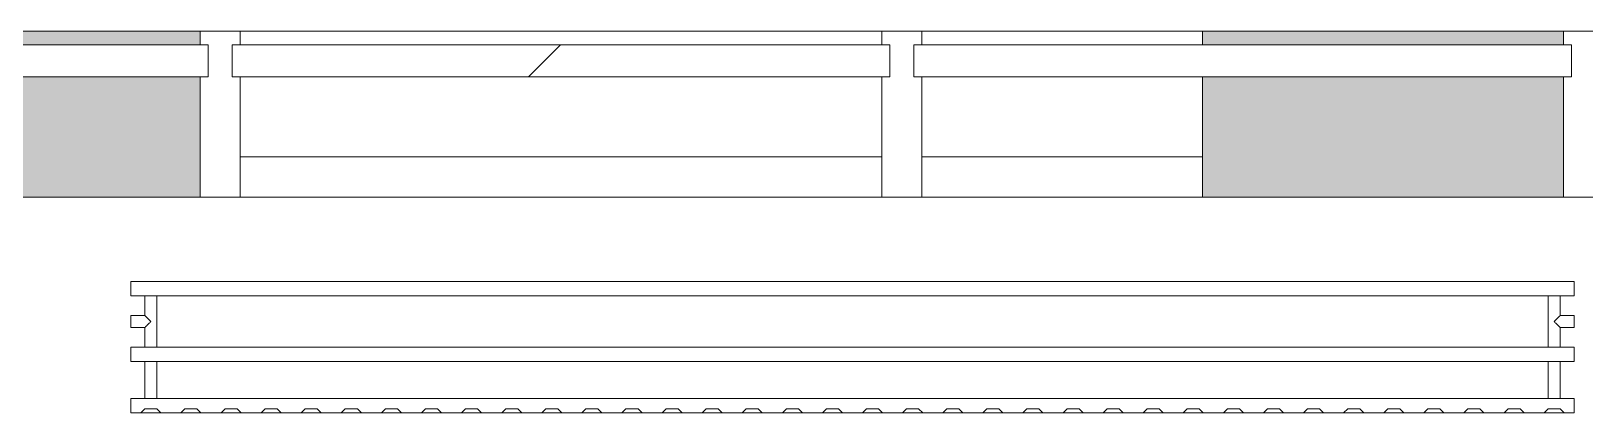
# Model space of a CAD drawing. Header units: millimetres. Extents: x -213911 to 415037, y -3642 to 107391.
# Drawn here: x 9889 to 11827, y 26695 to 27171 of the extents above; entities that cross this region are included whole.
import ezdxf

# ---------------------------------------------------------------- set-up
doc = ezdxf.new("R2010")
doc.units = ezdxf.units.MM
for name, color, linetype, lineweight in [('A-FLOR', 7, 'Continuous', 9), ('A-GLAZ-CURT', 7, 'Continuous', 9), ('A-GLAZ-CURT-1', 7, 'Continuous', 5), ('A-GLAZ-CURT-2', 7, 'Continuous', 20), ('A-GLAZ-CWMG', 7, 'Continuous', 9), ('A-GLAZ-CWMG-1', 7, 'Continuous', 20)]:
    doc.layers.add(name, color=color, linetype=linetype, lineweight=lineweight)
doc.layers.add('M-EQPM-1', color=7, linetype='Continuous', lineweight=9, true_color=0xb2b2b2)

# ---------------------------------------------------------------- blocks, each defined once
blk = doc.blocks.new('Системная панель - Стекло - 40мм-V32-Объем проектирования 1 этажа')
at = {"layer": 'A-GLAZ-CURT-1'}
h = blk.add_hatch(dxfattribs=at)
h.set_pattern_fill('FP_60', color=256, style=0, pattern_type=2)
h.set_pattern_definition([(45, (-10685, -27090), (-565.685, 565.685), [400, -1200]), (45, (-11085, -27290), (-565.685, 565.685), [1200, -400]), (45, (-10285, -27490), (-565.685, 565.685), [400, -1200])])
h.paths.add_polyline_path([(400, -40), (410, -40), (410, 0), (-410, 0), (-410, -40), (-400, -40)])
at = {"layer": 'A-GLAZ-CURT-2'}
for p, q in [((410, 0), (-410, 0)), ((-410, 0), (-410, -40)), ((410, -40), (410, 0)), ((-410, -40), (410, -40))]:
    blk.add_line(p, q, dxfattribs=at)
blk = doc.blocks.new('Системная панель - Стекло - 40мм-22856068-Объем проектирования 1 этажа')
at = {"layer": 'A-GLAZ-CURT-2'}
for p, q in [((410.1, 0), (-410.1, 0)), ((-410.1, 0), (-410.1, -40)), ((410.1, -40), (410.1, 0)), ((-410.1, -40), (410.1, -40))]:
    blk.add_line(p, q, dxfattribs=at)
blk = doc.blocks.new('Прямоугольный импост - Импост структурный с накладкой - 160мм-V35-Объем проектирования 1 этажа')
at = {"layer": 'A-GLAZ-CWMG'}
for p, q in [((10885, 27307), (10085, 27307)), ((10885, 27150), (10085, 27150))]:
    blk.add_line(p, q, dxfattribs=at)
blk = doc.blocks.new('Прямоугольный импост - Импост структурный с накладкой - 160мм-23251633-Объем проектирования 1 этажа')
at = {"layer": 'A-GLAZ-CWMG'}
for p, q in [((11285, 27307), (10935, 27307)), ((11285, 27307), (11285, 27290)), ((11285, 27250), (11285, 27150)), ((11285, 27150), (10935, 27150))]:
    blk.add_line(p, q, dxfattribs=at)
blk = doc.blocks.new('Прямоугольный импост - Импост структурный с накладкой - 190мм-23251634-Объем проектирования 1 этажа')
at = {"layer": 'A-GLAZ-CWMG'}
for points in [[(11735.3, 27290), (11735.3, 27307), (11285, 27307), (11285, 27290)], [(11735.3, 27100), (11735.3, 27250), (11285, 27250), (11285, 27100)]]:
    blk.add_hatch(color=256, dxfattribs=at).paths.add_polyline_path(points)
for p, q in [((11285, 27290), (11285, 27307)), ((11735.3, 27307), (11285, 27307)), ((11285, 27100), (11285, 27250)), ((11735.3, 27100), (11285, 27100))]:
    blk.add_line(p, q, dxfattribs=at)
blk = doc.blocks.new('Прямоугольный импост - Импост структурный с накладкой - 190мм-20153693-Объем проектирования 1 этажа')
at = {"layer": 'A-GLAZ-CWMG-1'}
for p, q in [((-25, 40), (-25, 190)), ((-25, 190), (25, 190)), ((25, 190), (25, 40)), ((-15, 40), (-25, 40)), ((-15, 0), (-15, 40)), ((15, 40), (15, 0)), ((25, 40), (15, 40)), ((-25, -17), (-25, 0)), ((-25, 0), (-15, 0)), ((15, 0), (25, 0)), ((25, 0), (25, -17)), ((25, -17), (-25, -17))]:
    blk.add_line(p, q, dxfattribs=at)
blk = doc.blocks.new('Системная панель - Стекло - 40мм-V59-Объем проектирования 1 этажа')
at = {"layer": 'A-GLAZ-CURT-1'}
h = blk.add_hatch(dxfattribs=at)
h.set_pattern_fill('FP_84', color=256, style=0, pattern_type=2)
h.set_pattern_definition([(45, (-9835, -27090), (-565.685, 565.685), [400, -1200]), (45, (-10235, -27290), (-565.685, 565.685), [1200, -400]), (45, (-9435, -27490), (-565.685, 565.685), [400, -1200])])
h.paths.add_polyline_path([(357.5, -40), (410, -40), (410, 0), (-410, 0), (-410, -40), (95.5, -40)])
at = {"layer": 'A-GLAZ-CURT-2'}
for p, q in [((410, 0), (-410, 0)), ((-410, 0), (-410, -40)), ((410, -40), (410, 0)), ((-410, -40), (410, -40))]:
    blk.add_line(p, q, dxfattribs=at)
blk = doc.blocks.new('Прямоугольный импост - Импост структурный с накладкой - 190мм-23186023-Объем проектирования 1 этажа')
at = {"layer": 'A-GLAZ-CWMG'}
for points in [[(9992.5, 27290), (10035, 27290), (10035, 27307), (9235, 27307), (9235, 27290)], [(9992.5, 27100), (10035, 27100), (10035, 27250), (9235, 27250), (9235, 27100), (9730, 27100)]]:
    blk.add_hatch(color=256, dxfattribs=at).paths.add_polyline_path(points)
for p, q in [((10035, 27307), (9235, 27307)), ((10035, 27100), (9730, 27100))]:
    blk.add_line(p, q, dxfattribs=at)
blk = doc.blocks.new('radiator_prado_classic_z_tip_30_po exemplyaru - Classic Z Тип 30-500-V250-Объем проектирования 1 этажа')
at = {"layer": 'M-EQPM-1'}
for p, q in [((0, 228), (0, 210)), ((1800, 228), (0, 228)), ((0, 210), (0, 228)), ((0, 228), (12.5, 228)), ((12.5, 228), (37.5, 228)), ((37.5, 228), (12.5, 228)), ((12.5, 228), (37.5, 228)), ((12.5, 228), (17.5, 223)), ((12.5, 228), (17.5, 223)), ((32.5, 223), (17.5, 223)), ((17.5, 223), (32.5, 223)), ((32.5, 223), (37.5, 228)), ((37.5, 228), (32.5, 223)), ((37.5, 228), (62.5, 228)), ((62.5, 228), (87.5, 228)), ((87.5, 228), (62.5, 228)), ((62.5, 228), (87.5, 228)), ((62.5, 228), (67.5, 223)), ((62.5, 228), (67.5, 223)), ((82.5, 223), (67.5, 223)), ((67.5, 223), (82.5, 223)), ((82.5, 223), (87.5, 228)), ((87.5, 228), (82.5, 223)), ((87.5, 228), (112.5, 228)), ((112.5, 228), (137.5, 228)), ((137.5, 228), (112.5, 228)), ((112.5, 228), (137.5, 228)), ((112.5, 228), (117.5, 223)), ((112.5, 228), (117.5, 223)), ((132.5, 223), (117.5, 223)), ((117.5, 223), (132.5, 223)), ((132.5, 223), (137.5, 228)), ((137.5, 228), (132.5, 223)), ((137.5, 228), (162.5, 228)), ((162.5, 228), (187.5, 228)), ((187.5, 228), (162.5, 228)), ((162.5, 228), (187.5, 228)), ((162.5, 228), (167.5, 223)), ((162.5, 228), (167.5, 223)), ((182.5, 223), (167.5, 223)), ((167.5, 223), (182.5, 223)), ((182.5, 223), (187.5, 228)), ((187.5, 228), (182.5, 223)), ((187.5, 228), (212.5, 228)), ((212.5, 228), (237.5, 228)), ((237.5, 228), (212.5, 228)), ((212.5, 228), (237.5, 228)), ((212.5, 228), (217.5, 223)), ((212.5, 228), (217.5, 223)), ((232.5, 223), (217.5, 223)), ((217.5, 223), (232.5, 223)), ((232.5, 223), (237.5, 228)), ((237.5, 228), (232.5, 223)), ((237.5, 228), (262.5, 228)), ((262.5, 228), (287.5, 228)), ((287.5, 228), (262.5, 228)), ((262.5, 228), (287.5, 228)), ((262.5, 228), (267.5, 223)), ((262.5, 228), (267.5, 223)), ((282.5, 223), (267.5, 223)), ((267.5, 223), (282.5, 223)), ((282.5, 223), (287.5, 228)), ((287.5, 228), (282.5, 223)), ((287.5, 228), (312.5, 228)), ((312.5, 228), (337.5, 228)), ((337.5, 228), (312.5, 228)), ((312.5, 228), (337.5, 228)), ((312.5, 228), (317.5, 223)), ((312.5, 228), (317.5, 223)), ((332.5, 223), (317.5, 223)), ((317.5, 223), (332.5, 223)), ((332.5, 223), (337.5, 228)), ((337.5, 228), (332.5, 223)), ((337.5, 228), (362.5, 228)), ((362.5, 228), (387.5, 228)), ((387.5, 228), (362.5, 228)), ((362.5, 228), (387.5, 228)), ((362.5, 228), (367.5, 223)), ((362.5, 228), (367.5, 223)), ((382.5, 223), (367.5, 223)), ((367.5, 223), (382.5, 223)), ((382.5, 223), (387.5, 228)), ((387.5, 228), (382.5, 223)), ((387.5, 228), (412.5, 228)), ((412.5, 228), (437.5, 228)), ((437.5, 228), (412.5, 228)), ((412.5, 228), (437.5, 228)), ((412.5, 228), (417.5, 223)), ((412.5, 228), (417.5, 223)), ((432.5, 223), (417.5, 223)), ((417.5, 223), (432.5, 223)), ((432.5, 223), (437.5, 228)), ((437.5, 228), (432.5, 223)), ((437.5, 228), (462.5, 228)), ((462.5, 228), (487.5, 228)), ((487.5, 228), (462.5, 228)), ((462.5, 228), (487.5, 228)), ((462.5, 228), (467.5, 223)), ((462.5, 228), (467.5, 223)), ((482.5, 223), (467.5, 223)), ((467.5, 223), (482.5, 223)), ((482.5, 223), (487.5, 228)), ((487.5, 228), (482.5, 223)), ((487.5, 228), (512.5, 228)), ((512.5, 228), (537.5, 228)), ((537.5, 228), (512.5, 228)), ((512.5, 228), (537.5, 228)), ((512.5, 228), (517.5, 223)), ((512.5, 228), (517.5, 223)), ((532.5, 223), (517.5, 223)), ((517.5, 223), (532.5, 223)), ((532.5, 223), (537.5, 228)), ((537.5, 228), (532.5, 223)), ((537.5, 228), (562.5, 228)), ((562.5, 228), (587.5, 228)), ((587.5, 228), (562.5, 228)), ((562.5, 228), (587.5, 228)), ((562.5, 228), (567.5, 223)), ((562.5, 228), (567.5, 223)), ((582.5, 223), (567.5, 223)), ((567.5, 223), (582.5, 223)), ((582.5, 223), (587.5, 228)), ((587.5, 228), (582.5, 223)), ((587.5, 228), (612.5, 228)), ((612.5, 228), (637.5, 228)), ((637.5, 228), (612.5, 228)), ((612.5, 228), (637.5, 228)), ((612.5, 228), (617.5, 223)), ((612.5, 228), (617.5, 223)), ((632.5, 223), (617.5, 223)), ((617.5, 223), (632.5, 223)), ((632.5, 223), (637.5, 228)), ((637.5, 228), (632.5, 223)), ((637.5, 228), (662.5, 228)), ((662.5, 228), (687.5, 228)), ((687.5, 228), (662.5, 228)), ((662.5, 228), (687.5, 228)), ((662.5, 228), (667.5, 223)), ((662.5, 228), (667.5, 223)), ((682.5, 223), (667.5, 223)), ((667.5, 223), (682.5, 223)), ((682.5, 223), (687.5, 228)), ((687.5, 228), (682.5, 223)), ((687.5, 228), (712.5, 228)), ((712.5, 228), (737.5, 228)), ((737.5, 228), (712.5, 228)), ((712.5, 228), (737.5, 228)), ((712.5, 228), (717.5, 223)), ((712.5, 228), (717.5, 223)), ((732.5, 223), (717.5, 223)), ((717.5, 223), (732.5, 223)), ((732.5, 223), (737.5, 228)), ((737.5, 228), (732.5, 223)), ((737.5, 228), (762.5, 228)), ((762.5, 228), (787.5, 228)), ((787.5, 228), (762.5, 228)), ((762.5, 228), (787.5, 228)), ((762.5, 228), (767.5, 223)), ((762.5, 228), (767.5, 223)), ((782.5, 223), (767.5, 223)), ((767.5, 223), (782.5, 223)), ((782.5, 223), (787.5, 228)), ((787.5, 228), (782.5, 223)), ((787.5, 228), (812.5, 228)), ((812.5, 228), (837.5, 228)), ((837.5, 228), (812.5, 228)), ((812.5, 228), (837.5, 228)), ((812.5, 228), (817.5, 223)), ((812.5, 228), (817.5, 223)), ((832.5, 223), (817.5, 223)), ((817.5, 223), (832.5, 223)), ((832.5, 223), (837.5, 228)), ((837.5, 228), (832.5, 223)), ((837.5, 228), (862.5, 228)), ((862.5, 228), (887.5, 228)), ((887.5, 228), (862.5, 228)), ((862.5, 228), (887.5, 228)), ((862.5, 228), (867.5, 223)), ((862.5, 228), (867.5, 223)), ((882.5, 223), (867.5, 223)), ((867.5, 223), (882.5, 223)), ((882.5, 223), (887.5, 228)), ((887.5, 228), (882.5, 223)), ((887.5, 228), (912.5, 228)), ((912.5, 228), (937.5, 228)), ((937.5, 228), (912.5, 228)), ((912.5, 228), (937.5, 228)), ((912.5, 228), (917.5, 223)), ((912.5, 228), (917.5, 223)), ((932.5, 223), (917.5, 223)), ((917.5, 223), (932.5, 223)), ((932.5, 223), (937.5, 228)), ((937.5, 228), (932.5, 223)), ((937.5, 228), (962.5, 228)), ((962.5, 228), (987.5, 228)), ((987.5, 228), (962.5, 228)), ((962.5, 228), (987.5, 228)), ((962.5, 228), (967.5, 223)), ((962.5, 228), (967.5, 223)), ((982.5, 223), (967.5, 223)), ((967.5, 223), (982.5, 223)), ((982.5, 223), (987.5, 228)), ((987.5, 228), (982.5, 223)), ((987.5, 228), (1012.5, 228)), ((1012.5, 228), (1037.5, 228)), ((1037.5, 228), (1012.5, 228)), ((1012.5, 228), (1037.5, 228)), ((1012.5, 228), (1017.5, 223)), ((1012.5, 228), (1017.5, 223)), ((1032.5, 223), (1017.5, 223)), ((1017.5, 223), (1032.5, 223)), ((1032.5, 223), (1037.5, 228)), ((1037.5, 228), (1032.5, 223)), ((1037.5, 228), (1062.5, 228)), ((1062.5, 228), (1087.5, 228)), ((1087.5, 228), (1062.5, 228)), ((1062.5, 228), (1087.5, 228)), ((1062.5, 228), (1067.5, 223)), ((1062.5, 228), (1067.5, 223)), ((1082.5, 223), (1067.5, 223)), ((1067.5, 223), (1082.5, 223)), ((1082.5, 223), (1087.5, 228)), ((1087.5, 228), (1082.5, 223)), ((1087.5, 228), (1112.5, 228)), ((1112.5, 228), (1137.5, 228)), ((1137.5, 228), (1112.5, 228)), ((1112.5, 228), (1137.5, 228)), ((1112.5, 228), (1117.5, 223)), ((1112.5, 228), (1117.5, 223)), ((1132.5, 223), (1117.5, 223)), ((1117.5, 223), (1132.5, 223)), ((1132.5, 223), (1137.5, 228)), ((1137.5, 228), (1132.5, 223)), ((1137.5, 228), (1162.5, 228)), ((1162.5, 228), (1187.5, 228)), ((1187.5, 228), (1162.5, 228)), ((1162.5, 228), (1187.5, 228)), ((1162.5, 228), (1167.5, 223)), ((1162.5, 228), (1167.5, 223)), ((1182.5, 223), (1167.5, 223)), ((1167.5, 223), (1182.5, 223)), ((1182.5, 223), (1187.5, 228)), ((1187.5, 228), (1182.5, 223)), ((1187.5, 228), (1212.5, 228)), ((1212.5, 228), (1237.5, 228)), ((1237.5, 228), (1212.5, 228)), ((1212.5, 228), (1237.5, 228)), ((1212.5, 228), (1217.5, 223)), ((1212.5, 228), (1217.5, 223)), ((1232.5, 223), (1217.5, 223)), ((1217.5, 223), (1232.5, 223)), ((1232.5, 223), (1237.5, 228)), ((1237.5, 228), (1232.5, 223)), ((1237.5, 228), (1262.5, 228)), ((1262.5, 228), (1287.5, 228)), ((1287.5, 228), (1262.5, 228)), ((1262.5, 228), (1287.5, 228)), ((1262.5, 228), (1267.5, 223)), ((1262.5, 228), (1267.5, 223)), ((1282.5, 223), (1267.5, 223)), ((1267.5, 223), (1282.5, 223)), ((1282.5, 223), (1287.5, 228)), ((1287.5, 228), (1282.5, 223)), ((1287.5, 228), (1312.5, 228)), ((1312.5, 228), (1337.5, 228)), ((1337.5, 228), (1312.5, 228)), ((1312.5, 228), (1337.5, 228)), ((1312.5, 228), (1317.5, 223)), ((1312.5, 228), (1317.5, 223)), ((1332.5, 223), (1317.5, 223)), ((1317.5, 223), (1332.5, 223)), ((1332.5, 223), (1337.5, 228)), ((1337.5, 228), (1332.5, 223)), ((1337.5, 228), (1362.5, 228)), ((1362.5, 228), (1387.5, 228)), ((1387.5, 228), (1362.5, 228)), ((1362.5, 228), (1387.5, 228)), ((1362.5, 228), (1367.5, 223)), ((1362.5, 228), (1367.5, 223)), ((1382.5, 223), (1367.5, 223)), ((1367.5, 223), (1382.5, 223)), ((1382.5, 223), (1387.5, 228)), ((1387.5, 228), (1382.5, 223)), ((1387.5, 228), (1412.5, 228)), ((1412.5, 228), (1437.5, 228)), ((1437.5, 228), (1412.5, 228)), ((1412.5, 228), (1437.5, 228)), ((1412.5, 228), (1417.5, 223)), ((1412.5, 228), (1417.5, 223)), ((1432.5, 223), (1417.5, 223)), ((1417.5, 223), (1432.5, 223)), ((1432.5, 223), (1437.5, 228)), ((1437.5, 228), (1432.5, 223)), ((1437.5, 228), (1462.5, 228)), ((1462.5, 228), (1487.5, 228)), ((1487.5, 228), (1462.5, 228)), ((1462.5, 228), (1487.5, 228)), ((1462.5, 228), (1467.5, 223)), ((1462.5, 228), (1467.5, 223)), ((1482.5, 223), (1467.5, 223)), ((1467.5, 223), (1482.5, 223)), ((1482.5, 223), (1487.5, 228)), ((1487.5, 228), (1482.5, 223)), ((1487.5, 228), (1512.5, 228)), ((1512.5, 228), (1537.5, 228)), ((1537.5, 228), (1512.5, 228)), ((1512.5, 228), (1537.5, 228)), ((1512.5, 228), (1517.5, 223)), ((1512.5, 228), (1517.5, 223)), ((1532.5, 223), (1517.5, 223)), ((1517.5, 223), (1532.5, 223)), ((1532.5, 223), (1537.5, 228)), ((1537.5, 228), (1532.5, 223)), ((1537.5, 228), (1562.5, 228)), ((1562.5, 228), (1587.5, 228)), ((1587.5, 228), (1562.5, 228)), ((1562.5, 228), (1587.5, 228)), ((1562.5, 228), (1567.5, 223)), ((1562.5, 228), (1567.5, 223)), ((1582.5, 223), (1567.5, 223)), ((1567.5, 223), (1582.5, 223)), ((1582.5, 223), (1587.5, 228)), ((1587.5, 228), (1582.5, 223)), ((1587.5, 228), (1612.5, 228)), ((1612.5, 228), (1637.5, 228)), ((1637.5, 228), (1612.5, 228)), ((1612.5, 228), (1637.5, 228)), ((1612.5, 228), (1617.5, 223)), ((1612.5, 228), (1617.5, 223)), ((1632.5, 223), (1617.5, 223)), ((1617.5, 223), (1632.5, 223)), ((1632.5, 223), (1637.5, 228)), ((1637.5, 228), (1632.5, 223)), ((1637.5, 228), (1662.5, 228)), ((1662.5, 228), (1687.5, 228)), ((1687.5, 228), (1662.5, 228)), ((1662.5, 228), (1687.5, 228)), ((1662.5, 228), (1667.5, 223)), ((1662.5, 228), (1667.5, 223)), ((1682.5, 223), (1667.5, 223)), ((1667.5, 223), (1682.5, 223)), ((1682.5, 223), (1687.5, 228)), ((1687.5, 228), (1682.5, 223)), ((1687.5, 228), (1712.5, 228)), ((1712.5, 228), (1737.5, 228)), ((1737.5, 228), (1712.5, 228)), ((1712.5, 228), (1737.5, 228)), ((1712.5, 228), (1717.5, 223)), ((1712.5, 228), (1717.5, 223)), ((1732.5, 223), (1717.5, 223)), ((1717.5, 223), (1732.5, 223)), ((1732.5, 223), (1737.5, 228)), ((1737.5, 228), (1732.5, 223)), ((1737.5, 228), (1762.5, 228)), ((1762.5, 228), (1787.5, 228)), ((1787.5, 228), (1762.5, 228)), ((1762.5, 228), (1787.5, 228)), ((1762.5, 228), (1767.5, 223)), ((1762.5, 228), (1767.5, 223)), ((1782.5, 223), (1767.5, 223)), ((1767.5, 223), (1782.5, 223)), ((1782.5, 223), (1787.5, 228)), ((1787.5, 228), (1782.5, 223)), ((1787.5, 228), (1800, 228)), ((1800, 210), (1800, 228)), ((1800, 228), (1800, 210)), ((0, 210), (1800, 210)), ((17.8, 210), (0, 210)), ((17.5, 210), (17.5, 164)), ((17.5, 210), (17.5, 164)), ((17.8, 210), (17.5, 210)), ((17.5, 210), (17.8, 210)), ((17.8, 210), (17.5, 210)), ((17.5, 210), (32.5, 210)), ((32.2, 210), (17.8, 210)), ((17.8, 210), (32.2, 210)), ((32.2, 210), (17.8, 210)), ((32.5, 210), (32.2, 210)), ((32.2, 210), (32.5, 210)), ((32.5, 210), (32.2, 210)), ((1767.8, 210), (32.2, 210)), ((32.5, 164), (32.5, 210)), ((32.5, 164), (32.5, 210)), ((1767.5, 210), (1767.5, 164)), ((1767.5, 210), (1767.5, 164)), ((1767.8, 210), (1767.5, 210)), ((1767.5, 210), (1782.5, 210)), ((1767.8, 210), (1767.5, 210)), ((1767.5, 210), (1767.8, 210)), ((1782.2, 210), (1767.8, 210)), ((1782.2, 210), (1767.8, 210)), ((1767.8, 210), (1782.2, 210)), ((1782.5, 210), (1782.2, 210)), ((1782.5, 210), (1782.2, 210)), ((1782.2, 210), (1782.5, 210)), ((1800, 210), (1782.2, 210)), ((1782.5, 164), (1782.5, 210)), ((1782.5, 164), (1782.5, 210)), ((1800, 164), (0, 164)), ((0, 164), (0, 146)), ((0, 146), (0, 164)), ((0, 164), (17.8, 164)), ((17.8, 164), (17.5, 164)), ((17.5, 164), (17.8, 164)), ((17.8, 164), (17.5, 164)), ((17.5, 164), (32.5, 164)), ((32.2, 164), (17.8, 164)), ((17.8, 164), (32.2, 164)), ((32.2, 164), (17.8, 164)), ((32.5, 164), (32.2, 164)), ((32.2, 164), (32.5, 164)), ((32.5, 164), (32.2, 164)), ((32.2, 164), (1767.8, 164)), ((1767.8, 164), (1767.5, 164)), ((1767.5, 164), (1782.5, 164)), ((1767.8, 164), (1767.5, 164)), ((1767.5, 164), (1767.8, 164)), ((1782.2, 164), (1767.8, 164)), ((1782.2, 164), (1767.8, 164)), ((1767.8, 164), (1782.2, 164)), ((1782.5, 164), (1782.2, 164)), ((1782.5, 164), (1782.2, 164)), ((1782.2, 164), (1782.5, 164)), ((1782.2, 164), (1800, 164)), ((1800, 146), (1800, 164)), ((1800, 164), (1800, 146)), ((0, 146), (1800, 146)), ((18.5, 146), (0, 146)), ((17.5, 146), (17.5, 121.5)), ((17.5, 146), (17.5, 121.5)), ((17.5, 146), (18.5, 146)), ((18.5, 146), (17.5, 146)), ((17.5, 146), (18.5, 146)), ((32.5, 146), (17.5, 146)), ((18.5, 146), (32.2, 146)), ((32.2, 146), (18.5, 146)), ((18.5, 146), (32.2, 146)), ((32.2, 146), (32.5, 146)), ((32.5, 146), (32.2, 146)), ((32.2, 146), (32.5, 146)), ((1767.8, 146), (32.2, 146)), ((32.5, 82), (32.5, 146)), ((32.5, 82), (32.5, 146)), ((1767.5, 146), (1767.5, 82)), ((1767.5, 146), (1767.5, 82)), ((1767.5, 146), (1767.8, 146)), ((1782.5, 146), (1767.5, 146)), ((1767.5, 146), (1767.8, 146)), ((1767.8, 146), (1767.5, 146)), ((1767.8, 146), (1781.5, 146)), ((1767.8, 146), (1781.5, 146)), ((1781.5, 146), (1767.8, 146)), ((1781.5, 146), (1782.5, 146)), ((1781.5, 146), (1782.5, 146)), ((1782.5, 146), (1781.5, 146)), ((1800, 146), (1781.5, 146)), ((1782.5, 121.5), (1782.5, 146)), ((1782.5, 121.5), (1782.5, 146)), ((17.5, 121.5), (0, 121.5)), ((17.5, 121.5), (0, 121.5)), ((0, 121.5), (0, 120.5)), ((0, 106.5), (0, 121.5)), ((0, 120.5), (0, 107.5)), ((0, 120.5), (0, 119.3)), ((0, 114), (0, 120.5)), ((0, 120.5), (0, 120.5)), ((0, 119.3), (0, 117.8)), ((0, 117.8), (0, 114)), ((1800, 121.5), (1782.5, 121.5)), ((1800, 121.5), (1782.5, 121.5)), ((1800, 121.5), (1800, 106.5)), ((1800, 120.5), (1800, 121.5)), ((1800, 121.5), (1800, 120.5)), ((1800, 120.5), (1800, 121.5)), ((1800, 107.5), (1800, 120.5)), ((1800, 120.5), (1800, 107.5)), ((1800, 107.5), (1800, 120.5)), ((0, 114), (0, 110.3)), ((0, 107.5), (0, 114)), ((0, 110.3), (0, 108.7)), ((0, 108.7), (0, 107.5)), ((0, 107.5), (0, 106.5)), ((0, 107.5), (0, 107.5)), ((0, 106.5), (17.5, 106.5)), ((0, 106.5), (17.5, 106.5)), ((17.5, 106.5), (17.5, 82)), ((17.5, 106.5), (17.5, 82)), ((1782.5, 82), (1782.5, 106.5)), ((1782.5, 106.5), (1800, 106.5)), ((1782.5, 82), (1782.5, 106.5)), ((1782.5, 106.5), (1800, 106.5)), ((1800, 106.5), (1800, 107.5)), ((1800, 107.5), (1800, 106.5)), ((1800, 106.5), (1800, 107.5)), ((1800, 82), (0, 82)), ((0, 82), (0, 64)), ((0, 64), (0, 82)), ((0, 82), (18.5, 82)), ((18.5, 82), (17.5, 82)), ((17.5, 82), (18.5, 82)), ((18.5, 82), (17.5, 82)), ((17.5, 82), (32.5, 82)), ((32.2, 82), (18.5, 82)), ((18.5, 82), (32.2, 82)), ((32.2, 82), (18.5, 82)), ((32.5, 82), (32.2, 82)), ((32.2, 82), (32.5, 82)), ((32.5, 82), (32.2, 82)), ((32.2, 82), (1767.8, 82)), ((1767.8, 82), (1767.5, 82)), ((1767.5, 82), (1782.5, 82)), ((1767.8, 82), (1767.5, 82)), ((1767.5, 82), (1767.8, 82)), ((1781.5, 82), (1767.8, 82)), ((1781.5, 82), (1767.8, 82)), ((1767.8, 82), (1781.5, 82)), ((1782.5, 82), (1781.5, 82)), ((1782.5, 82), (1781.5, 82)), ((1781.5, 82), (1782.5, 82)), ((1781.5, 82), (1800, 82)), ((1800, 64), (1800, 82)), ((1800, 82), (1800, 64)), ((1800, 64), (0, 64)), ((0, 64), (1800, 64))]:
    blk.add_line(p, q, dxfattribs=at)
for points, knots in [([(18.5, 120.5), (18.4, 120.6), (18.3, 120.7), (18.1, 120.9), (17.9, 121.1), (17.8, 121.2), (17.7, 121.3), (17.5, 121.5), (17.5, 121.5), (17.5, 121.5)], [0.7142857, 0.7142857, 0.7142857, 0.7142857, 0.75, 0.7857143, 0.8214286, 0.8571429, 0.8928571, 0.9285714, 1, 1, 1, 1]), ([(17.5, 121.5), (17.5, 121.5), (17.5, 121.5), (17.7, 121.3), (17.8, 121.2), (17.9, 121.1), (18.1, 120.9), (18.3, 120.7), (18.4, 120.6), (18.5, 120.5)], [0, 0, 0, 0, 0.0714286, 0.1071429, 0.1428571, 0.1785714, 0.2142857, 0.25, 0.2857143, 0.2857143, 0.2857143, 0.2857143]), ([(17.5, 121.5), (17.5, 121.5), (17.5, 121.5), (17.7, 121.3), (17.8, 121.2), (17.9, 121.1), (18.1, 120.9), (18.3, 120.7), (18.4, 120.6), (18.5, 120.5)], [0, 0, 0, 0, 0.0714286, 0.1071429, 0.1428571, 0.1785714, 0.2142857, 0.25, 0.2857143, 0.2857143, 0.2857143, 0.2857143]), ([(25, 114), (24.5, 114.5), (23.6, 115.4), (22.4, 116.6), (21.6, 117.4), (21.1, 117.9), (20.8, 118.2), (20.5, 118.5), (20.2, 118.8), (19.8, 119.1), (19.6, 119.4), (19.3, 119.7), (19, 120), (18.7, 120.3), (18.5, 120.5), (18.3, 120.7), (18.1, 120.9), (17.9, 121.1), (17.8, 121.2), (17.7, 121.3), (17.5, 121.5), (17.5, 121.5), (17.5, 121.5)], [0, 0, 0, 0, 0.142857, 0.285714, 0.357143, 0.392857, 0.428571, 0.464286, 0.5, 0.535714, 0.571429, 0.607143, 0.642857, 0.678571, 0.714286, 0.75, 0.785714, 0.821429, 0.857143, 0.892857, 0.928571, 1, 1, 1, 1]), ([(22.1, 116.9), (21.9, 117.1), (21.6, 117.4), (21.1, 117.9), (20.8, 118.2), (20.5, 118.5), (20.2, 118.8), (19.9, 119.2), (19.7, 119.3), (19.6, 119.4)], [0.2857143, 0.2857143, 0.2857143, 0.2857143, 0.3571429, 0.3928571, 0.4285714, 0.4642857, 0.5, 0.5357143, 0.5714286, 0.5714286, 0.5714286, 0.5714286]), ([(19.6, 119.4), (19.7, 119.3), (19.9, 119.2), (20.3, 118.7), (20.7, 118.3), (21.1, 117.9), (21.6, 117.4), (21.9, 117.1), (22.1, 116.9)], [0.4285714, 0.4285714, 0.4285714, 0.4285714, 0.4642857, 0.5, 0.5714286, 0.6071429, 0.6428571, 0.7142857, 0.7142857, 0.7142857, 0.7142857]), ([(19.6, 119.4), (19.7, 119.3), (19.8, 119.1), (20.3, 118.7), (20.7, 118.3), (21.1, 117.9), (21.6, 117.4), (21.9, 117.1), (22.1, 116.9)], [0.4285714, 0.4285714, 0.4285714, 0.4285714, 0.4642857, 0.5, 0.5714286, 0.6071429, 0.6428571, 0.7142857, 0.7142857, 0.7142857, 0.7142857]), ([(1775, 114), (1775.5, 114.5), (1776.4, 115.4), (1777.6, 116.6), (1778.4, 117.4), (1778.9, 117.9), (1779.2, 118.2), (1779.5, 118.5), (1779.8, 118.8), (1780.1, 119.2), (1780.4, 119.4), (1780.7, 119.7), (1781, 120), (1781.3, 120.3), (1781.5, 120.5), (1781.7, 120.7), (1781.9, 120.9), (1782.1, 121.1), (1782.2, 121.2), (1782.3, 121.3), (1782.5, 121.5), (1782.5, 121.5), (1782.5, 121.5)], [0, 0, 0, 0, 0.142857, 0.285714, 0.357143, 0.392857, 0.428571, 0.464286, 0.5, 0.535714, 0.571429, 0.607143, 0.642857, 0.678571, 0.714286, 0.75, 0.785714, 0.821429, 0.857143, 0.892857, 0.928571, 1, 1, 1, 1]), ([(1780.4, 119.4), (1780.3, 119.3), (1780.1, 119.2), (1779.7, 118.7), (1779.3, 118.3), (1778.9, 117.9), (1778.4, 117.4), (1778.1, 117.1), (1777.9, 116.9)], [0.4285714, 0.4285714, 0.4285714, 0.4285714, 0.4642857, 0.5, 0.5714286, 0.6071429, 0.6428571, 0.7142857, 0.7142857, 0.7142857, 0.7142857]), ([(1780.4, 119.4), (1780.3, 119.3), (1780.1, 119.2), (1779.7, 118.7), (1779.3, 118.3), (1778.9, 117.9), (1778.4, 117.4), (1778.1, 117.1), (1777.9, 116.9)], [0.4285714, 0.4285714, 0.4285714, 0.4285714, 0.4642857, 0.5, 0.5714286, 0.6071429, 0.6428571, 0.7142857, 0.7142857, 0.7142857, 0.7142857]), ([(1777.9, 116.9), (1778.1, 117.1), (1778.4, 117.4), (1778.9, 117.9), (1779.2, 118.2), (1779.5, 118.5), (1779.8, 118.8), (1780.1, 119.2), (1780.3, 119.3), (1780.4, 119.4)], [0.2857143, 0.2857143, 0.2857143, 0.2857143, 0.3571429, 0.3928571, 0.4285714, 0.4642857, 0.5, 0.5357143, 0.5714286, 0.5714286, 0.5714286, 0.5714286]), ([(1782.5, 121.5), (1782.5, 121.5), (1782.5, 121.5), (1782.3, 121.3), (1782.2, 121.2), (1782.1, 121.1), (1781.9, 120.9), (1781.7, 120.7), (1781.6, 120.6), (1781.5, 120.5)], [0, 0, 0, 0, 0.0714286, 0.1071429, 0.1428571, 0.1785714, 0.2142857, 0.25, 0.2857143, 0.2857143, 0.2857143, 0.2857143]), ([(1782.5, 121.5), (1782.5, 121.5), (1782.5, 121.5), (1782.3, 121.3), (1782.2, 121.2), (1782.1, 121.1), (1781.9, 120.9), (1781.7, 120.7), (1781.6, 120.6), (1781.5, 120.5)], [0, 0, 0, 0, 0.0714286, 0.1071429, 0.1428571, 0.1785714, 0.2142857, 0.25, 0.2857143, 0.2857143, 0.2857143, 0.2857143]), ([(1781.5, 120.5), (1781.6, 120.6), (1781.7, 120.7), (1781.9, 120.9), (1782.1, 121.1), (1782.2, 121.2), (1782.3, 121.3), (1782.5, 121.5), (1782.5, 121.5), (1782.5, 121.5)], [0.7142857, 0.7142857, 0.7142857, 0.7142857, 0.75, 0.7857143, 0.8214286, 0.8571429, 0.8928571, 0.9285714, 1, 1, 1, 1]), ([(17.5, 106.5), (17.5, 106.5), (17.5, 106.5), (17.7, 106.7), (17.8, 106.8), (17.9, 106.9), (18.1, 107.1), (18.3, 107.3), (18.5, 107.5), (18.7, 107.7), (19, 108), (19.3, 108.3), (19.6, 108.6), (19.8, 108.9), (20.3, 109.3), (20.7, 109.7), (21.1, 110.1), (21.6, 110.6), (22.4, 111.4), (23.6, 112.6), (24.5, 113.5), (25, 114)], [0, 0, 0, 0, 0.071429, 0.107143, 0.142857, 0.178571, 0.214286, 0.25, 0.285714, 0.321429, 0.357143, 0.392857, 0.428571, 0.464286, 0.5, 0.571429, 0.607143, 0.642857, 0.714286, 0.857143, 1, 1, 1, 1]), ([(17.5, 106.5), (17.5, 106.5), (17.5, 106.5), (17.7, 106.7), (17.8, 106.8), (17.9, 106.9), (18.1, 107.1), (18.3, 107.3), (18.4, 107.4), (18.5, 107.5)], [0, 0, 0, 0, 0.0714286, 0.1071429, 0.1428571, 0.1785714, 0.2142857, 0.25, 0.2857143, 0.2857143, 0.2857143, 0.2857143]), ([(18.5, 107.5), (18.4, 107.4), (18.3, 107.3), (18.1, 107.1), (17.9, 106.9), (17.8, 106.8), (17.7, 106.7), (17.5, 106.5), (17.5, 106.5), (17.5, 106.5)], [0.7142857, 0.7142857, 0.7142857, 0.7142857, 0.75, 0.7857143, 0.8214286, 0.8571429, 0.8928571, 0.9285714, 1, 1, 1, 1]), ([(18.5, 107.5), (18.4, 107.4), (18.3, 107.3), (18.1, 107.1), (17.9, 106.9), (17.8, 106.8), (17.7, 106.7), (17.5, 106.5), (17.5, 106.5), (17.5, 106.5)], [0.7142857, 0.7142857, 0.7142857, 0.7142857, 0.75, 0.7857143, 0.8214286, 0.8571429, 0.8928571, 0.9285714, 1, 1, 1, 1]), ([(19.6, 108.6), (19.7, 108.7), (19.9, 108.8), (20.3, 109.3), (20.7, 109.7), (21.1, 110.1), (21.6, 110.6), (21.9, 110.9), (22.1, 111.1)], [0.4285714, 0.4285714, 0.4285714, 0.4285714, 0.4642857, 0.5, 0.5714286, 0.6071429, 0.6428571, 0.7142857, 0.7142857, 0.7142857, 0.7142857]), ([(22.1, 111.1), (21.9, 110.9), (21.6, 110.6), (21.1, 110.1), (20.8, 109.8), (20.5, 109.5), (20.2, 109.2), (19.9, 108.8), (19.7, 108.7), (19.6, 108.6)], [0.2857143, 0.2857143, 0.2857143, 0.2857143, 0.3571429, 0.3928571, 0.4285714, 0.4642857, 0.5, 0.5357143, 0.5714286, 0.5714286, 0.5714286, 0.5714286]), ([(22.1, 111.1), (21.9, 110.9), (21.6, 110.6), (21.1, 110.1), (20.8, 109.8), (20.5, 109.5), (20.2, 109.2), (19.8, 108.9), (19.7, 108.7), (19.6, 108.6)], [0.2857143, 0.2857143, 0.2857143, 0.2857143, 0.3571429, 0.3928571, 0.4285714, 0.4642857, 0.5, 0.5357143, 0.5714286, 0.5714286, 0.5714286, 0.5714286]), ([(1782.5, 106.5), (1782.5, 106.5), (1782.5, 106.5), (1782.3, 106.7), (1782.2, 106.8), (1782.1, 106.9), (1781.9, 107.1), (1781.7, 107.3), (1781.5, 107.5), (1781.3, 107.7), (1781, 108), (1780.7, 108.3), (1780.4, 108.6), (1780.1, 108.8), (1779.7, 109.3), (1779.3, 109.7), (1778.9, 110.1), (1778.4, 110.6), (1777.6, 111.4), (1776.4, 112.6), (1775.5, 113.5), (1775, 114)], [0, 0, 0, 0, 0.071429, 0.107143, 0.142857, 0.178571, 0.214286, 0.25, 0.285714, 0.321429, 0.357143, 0.392857, 0.428571, 0.464286, 0.5, 0.571429, 0.607143, 0.642857, 0.714286, 0.857143, 1, 1, 1, 1]), ([(1777.9, 111.1), (1778.1, 110.9), (1778.4, 110.6), (1778.9, 110.1), (1779.2, 109.8), (1779.5, 109.5), (1779.8, 109.2), (1780.1, 108.8), (1780.3, 108.7), (1780.4, 108.6)], [0.2857143, 0.2857143, 0.2857143, 0.2857143, 0.3571429, 0.3928571, 0.4285714, 0.4642857, 0.5, 0.5357143, 0.5714286, 0.5714286, 0.5714286, 0.5714286]), ([(1777.9, 111.1), (1778.1, 110.9), (1778.4, 110.6), (1778.9, 110.1), (1779.1, 109.9), (1779.2, 109.8)], [0.2857143, 0.2857143, 0.2857143, 0.2857143, 0.3571429, 0.3928571, 0.4285714, 0.4285714, 0.4285714, 0.4285714]), ([(1780.4, 108.6), (1780.3, 108.7), (1780.1, 108.8), (1779.7, 109.3), (1779.3, 109.7), (1778.9, 110.1), (1778.4, 110.6), (1778.1, 110.9), (1777.9, 111.1)], [0.4285714, 0.4285714, 0.4285714, 0.4285714, 0.4642857, 0.5, 0.5714286, 0.6071429, 0.6428571, 0.7142857, 0.7142857, 0.7142857, 0.7142857]), ([(1781.5, 107.5), (1781.6, 107.4), (1781.7, 107.3), (1781.9, 107.1), (1782.1, 106.9), (1782.2, 106.8), (1782.3, 106.7), (1782.5, 106.5), (1782.5, 106.5), (1782.5, 106.5)], [0.7142857, 0.7142857, 0.7142857, 0.7142857, 0.75, 0.7857143, 0.8214286, 0.8571429, 0.8928571, 0.9285714, 1, 1, 1, 1]), ([(1781.5, 107.5), (1781.6, 107.4), (1781.7, 107.3), (1781.9, 107.1), (1782.1, 106.9), (1782.2, 106.8), (1782.3, 106.7), (1782.5, 106.5), (1782.5, 106.5), (1782.5, 106.5)], [0.7142857, 0.7142857, 0.7142857, 0.7142857, 0.75, 0.7857143, 0.8214286, 0.8571429, 0.8928571, 0.9285714, 1, 1, 1, 1]), ([(1782.5, 106.5), (1782.5, 106.5), (1782.5, 106.5), (1782.3, 106.7), (1782.2, 106.8), (1782.1, 106.9), (1781.9, 107.1), (1781.7, 107.3), (1781.6, 107.4), (1781.5, 107.5)], [0, 0, 0, 0, 0.0714286, 0.1071429, 0.1428571, 0.1785714, 0.2142857, 0.25, 0.2857143, 0.2857143, 0.2857143, 0.2857143])]:
    blk.add_open_spline(points, degree=3, knots=knots, dxfattribs=at)
for points in [[(19.6, 119.4), (19.5, 119.5), (19.3, 119.7), (19, 120), (18.7, 120.3), (18.6, 120.4), (18.5, 120.5)], [(18.5, 120.5), (18.6, 120.4), (18.7, 120.3), (19, 120), (19.3, 119.7), (19.5, 119.5), (19.6, 119.4)], [(18.5, 120.5), (18.6, 120.4), (18.7, 120.3), (19, 120), (19.3, 119.7), (19.5, 119.5), (19.6, 119.4)], [(25, 114), (24.5, 114.5), (23.6, 115.4), (22.6, 116.4), (22.1, 116.9)], [(22.1, 116.9), (22.6, 116.4), (23.6, 115.4), (24.5, 114.5), (25, 114)], [(22.1, 116.9), (22.6, 116.4), (23.6, 115.4), (24.5, 114.5), (25, 114)], [(1777.9, 116.9), (1777.4, 116.4), (1776.4, 115.4), (1775.5, 114.5), (1775, 114)], [(1777.9, 116.9), (1777.4, 116.4), (1776.4, 115.4), (1775.5, 114.5), (1775, 114)], [(1775, 114), (1775.5, 114.5), (1776.4, 115.4), (1777.4, 116.4), (1777.9, 116.9)], [(1781.5, 120.5), (1781.4, 120.4), (1781.3, 120.3), (1781, 120), (1780.7, 119.7), (1780.5, 119.5), (1780.4, 119.4)], [(1781.5, 120.5), (1781.4, 120.4), (1781.3, 120.3), (1781, 120), (1780.7, 119.7), (1780.5, 119.5), (1780.4, 119.4)], [(1780.4, 119.4), (1780.5, 119.5), (1780.7, 119.7), (1781, 120), (1781.3, 120.3), (1781.4, 120.4), (1781.5, 120.5)], [(18.5, 107.5), (18.6, 107.6), (18.7, 107.7), (19, 108), (19.3, 108.3), (19.5, 108.5), (19.6, 108.6)], [(19.6, 108.6), (19.5, 108.5), (19.3, 108.3), (19, 108), (18.7, 107.7), (18.6, 107.6), (18.5, 107.5)], [(19.6, 108.6), (19.5, 108.5), (19.3, 108.3), (19, 108), (18.7, 107.7), (18.6, 107.6), (18.5, 107.5)], [(22.1, 111.1), (22.6, 111.6), (23.6, 112.6), (24.5, 113.5), (25, 114)], [(25, 114), (24.5, 113.5), (23.6, 112.6), (22.6, 111.6), (22.1, 111.1)], [(25, 114), (24.5, 113.5), (23.6, 112.6), (22.6, 111.6), (22.1, 111.1)], [(1775, 114), (1775.5, 113.5), (1776.4, 112.6), (1777.4, 111.6), (1777.9, 111.1)], [(1775, 114), (1775.5, 113.5), (1776.4, 112.6), (1777.4, 111.6), (1777.9, 111.1)], [(1777.9, 111.1), (1777.4, 111.6), (1776.4, 112.6), (1775.5, 113.5), (1775, 114)], [(1779.2, 109.8), (1779.3, 109.7), (1779.5, 109.5), (1779.8, 109.2), (1780.1, 108.8), (1780.3, 108.7), (1780.4, 108.6)], [(1780.4, 108.6), (1780.5, 108.5), (1780.7, 108.3), (1781, 108), (1781.3, 107.7), (1781.4, 107.6), (1781.5, 107.5)], [(1780.4, 108.6), (1780.5, 108.5), (1780.7, 108.3), (1781, 108), (1781.3, 107.7), (1781.4, 107.6), (1781.5, 107.5)], [(1781.5, 107.5), (1781.4, 107.6), (1781.3, 107.7), (1781, 108), (1780.7, 108.3), (1780.5, 108.5), (1780.4, 108.6)]]:
    blk.add_open_spline(points, degree=3, dxfattribs=at)

msp = doc.modelspace()

# ---------------------------------------------------------------- linework, layer by layer
at = {"layer": 'A-FLOR'}
msp.add_line((13754.7, 26963.9), (10057.2, 26963.9), dxfattribs=at)

# ---------------------------------------------------------------- block references
at = {"layer": 'A-GLAZ-CURT'}
for name, p in [('Системная панель - Стекло - 40мм-V59-Объем проектирования 1 этажа', (9699.7, 27153.9)), ('Системная панель - Стекло - 40мм-V32-Объем проектирования 1 этажа', (10549.7, 27153.9)), ('Системная панель - Стекло - 40мм-22856068-Объем проектирования 1 этажа', (11399.8, 27153.9))]:
    msp.add_blockref(name, p, dxfattribs=at)
at = {"layer": 'A-GLAZ-CWMG'}
for name in ['Прямоугольный импост - Импост структурный с накладкой - 190мм-23186023-Объем проектирования 1 этажа', 'Прямоугольный импост - Импост структурный с накладкой - 160мм-V35-Объем проектирования 1 этажа', 'Прямоугольный импост - Импост структурный с накладкой - 160мм-23251633-Объем проектирования 1 этажа', 'Прямоугольный импост - Импост структурный с накладкой - 190мм-23251634-Объем проектирования 1 этажа']:
    msp.add_blockref(name, (64.7, -136.1), dxfattribs=at)
at = {"layer": 'A-GLAZ-CWMG', "extrusion": (0, 0, -1), "rotation": 180}
for p in [(-10124.7, 27153.9), (-10974.7, 27153.9), (-11825, 27153.9)]:
    msp.add_blockref('Прямоугольный импост - Импост структурный с накладкой - 190мм-20153693-Объем проектирования 1 этажа', p, dxfattribs=at)
at = {"layer": 'M-EQPM-1', "rotation": 180}
msp.add_blockref('radiator_prado_classic_z_tip_30_po exemplyaru - Classic Z Тип 30-500-V250-Объем проектирования 1 этажа', (11813.2, 26922.7), dxfattribs=at)

doc.saveas('drawing.dxf')
